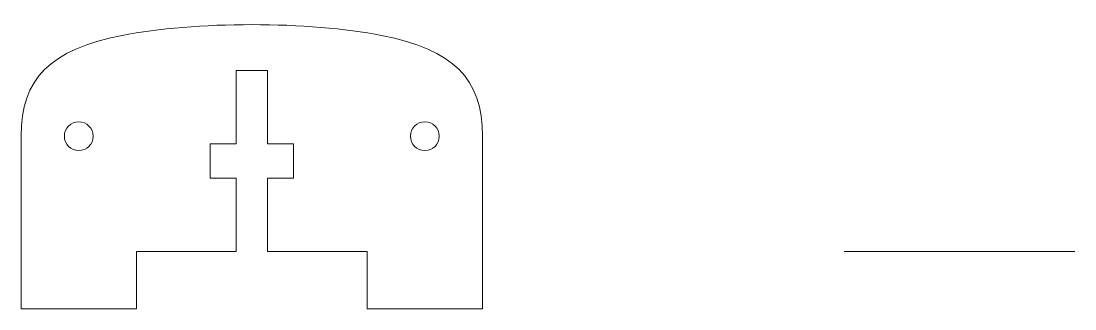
# Model space of a CAD drawing. Header units: inches. Extents: x -1 to 3.57, y -0.25 to 1.
import ezdxf

# ---------------------------------------------------------------- set-up
doc = ezdxf.new("R2010")
doc.units = ezdxf.units.IN
doc.layers.get('0').update_dxf_attribs({"linetype": 'CONTINUOUS', "lineweight": 0})

msp = doc.modelspace()

# ---------------------------------------------------------------- linework, layer by layer
for p, q in [((-0.0675, 0.4675), (-0.0675, 0.785)), ((-0.0675, 0.785), (0.0675, 0.785)), ((0.0675, 0.4675), (0.0675, 0.785)), ((-1, 0), (-1, 0.5)), ((-0.18, 0.3175), (-0.18, 0.4675)), ((-0.18, 0.4675), (-0.0675, 0.4675)), ((0.18, 0.4675), (0.0675, 0.4675)), ((0.18, 0.3175), (0.18, 0.4675)), ((1, 0), (1, 0.5)), ((-0.0675, 0.3175), (-0.18, 0.3175)), ((-0.0675, 0), (-0.0675, 0.3175)), ((0.0675, 0), (0.0675, 0.3175)), ((0.0675, 0.3175), (0.18, 0.3175)), ((-1, 0), (-1, -0.25)), ((-0.5, 0), (-0.5, -0.25)), ((-0.5, 0), (-0.0675, 0)), ((0.5, 0), (0.0675, 0)), ((0.5, 0), (0.5, -0.25)), ((1, 0), (1, -0.25)), ((2.5675, 0), (3.5675, 0)), ((-1, -0.25), (-0.5, -0.25)), ((0.5, -0.25), (1, -0.25))]:
    msp.add_line(p, q)
for centre in [(-0.75, 0.5), (0.75, 0.5)]:
    msp.add_circle(centre, 0.0625)
msp.add_open_spline([(-1, 0.5), (-1, 0.75), (-0.75, 1), (0.75, 1), (1, 0.75), (1, 0.5)], degree=3)

doc.saveas('drawing.dxf')
